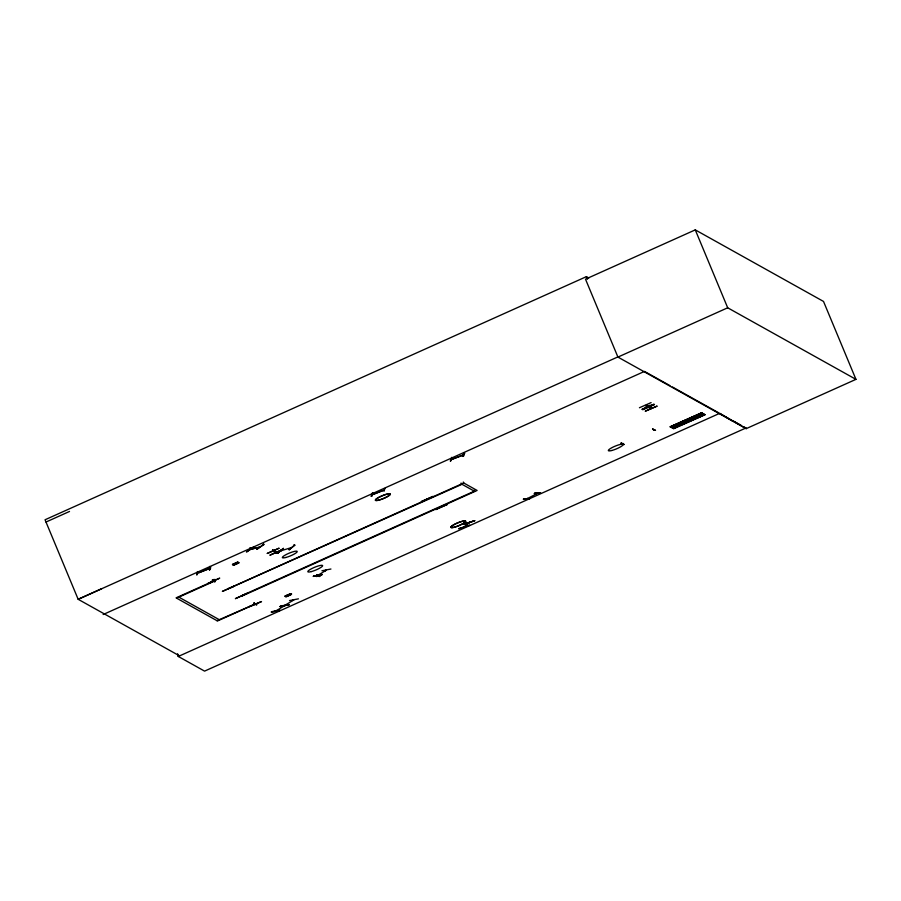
<?xml version="1.0" encoding="UTF-8"?>
<svg xmlns="http://www.w3.org/2000/svg" width="901" height="901" viewBox="0 0 901 901"><rect width="100%" height="100%" fill="white"/><g stroke="black" fill="none" stroke-linecap="round" stroke-linejoin="round"><path stroke-width="1.35" d="M212.613 579.884L215.193 581.393M214.697 581.809L212.095 580.221L215.339 581.517L214.708 581.708M254.138 603.197L256.92 604.717L253.677 603.467L254.183 603.073M452.077 457.933L450.342 461.211L451.75 457.325M450.86 460.828L451.93 457.809M197.792 571.583L196.79 574.77L197.308 574.387M372.316 493.207L371.313 496.395L371.82 496.012M208.154 569.004L199.02 572.653M372.811 493.252L373.284 494.401M382.666 490.628L373.476 494.221L372.834 493.106M196.79 574.77L197.308 571.876M197.251 574.5L197.747 571.696M209.708 566.436L209.381 569.86L210.046 569.601C210.338 562.753 211.408 570.074 209.392 569.669M209.505 569.714L210.485 566.752L209.865 567.067M371.313 496.395L371.82 493.5M371.82 496.079L372.259 493.32M373.194 493.455L373.532 494.266M383.961 491.338L384.964 488.365M458.643 528.741L469.928 525.215L458.913 528.605M463.553 456.199L464.578 453.113L462.889 456.447L463.981 453.237M621.138 443.179L624.078 444.531L621.363 442.954M279.738 610.484L271.178 612.083L279.749 610.506M280.087 610.168L271.516 611.7M289.198 604.571L281.112 605.911M313.165 576.426L322.22 574.556L313.638 576.156M313.525 576.099L322.096 574.421M464.252 526.927L468.711 522.783M464.612 526.848L469.241 522.603M427.829 499.053L427.006 499.143L427.66 498.884M649.17 407.128C646.467 406.892 653.214 410.439 650.24 407.443C650.24 409.268 652.076 408.435 650.68 407.218M468.306 523.199L468.903 522.963M529.45 498.816L523.729 498.816M528.988 499.109L529.585 498.872L523.684 498.861M215.384 580.21L215.046 579.399M275.233 553.225L276.292 552.764M276.37 552.842L275.12 553.282M317.873 575.964L316.578 576.539L317.963 576.009M284.378 605.844L275.785 611.013L276.922 610.484M285.223 605.134L286.169 604.56M292.611 600.528L293.557 599.953M293.839 599.931L285.369 605.044M317.76 575.379L318.92 574.815M325.723 570.592L325.16 570.772L326.083 570.198M282.903 548.675L283.511 548.529L277.711 553.124L283.376 548.382M474.714 520.677L463.497 524.371L474.478 520.778M283.331 548.484L277.699 553.101M282.193 550.308L280.853 550.826M294.368 545.251L289.052 549.801L294.852 545.195L293.985 544.722L294.807 545.139M232.503 564.454L237.616 562.111L238.99 562.686L233.922 565.13L232.503 564.454L233.674 565.197M232.548 564.567L237.853 562.055M284.953 596.214C301.497 590.752 281.619 597.205 286.034 596.744M317.907 575.288L326.252 570.243M622.726 443.743L623.458 443.529M622.816 443.81L623.458 443.54M464.533 526.623L464.691 526.544M526.623 498.861L527.682 498.321M246.424 551.941L253.879 546.93L246.964 551.817M250.343 548.045L250.309 549.475M256.684 549.261L264.139 544.429L263.419 543.945M273.037 551.052L275.593 552.55M273.071 551.063L272.564 549.914M227.728 588.736L228.212 588.544M255.006 604.087L255.771 603.94M645.15 405.461L647.796 406.892L647.211 405.754M647.447 406.813L648.281 406.655L645.476 405.529M648.179 406.7L647.616 405.382M651.423 408.468L648.911 406.993M209.449 568.587L197.938 573.081M330.937 569.015L321.939 570.772M288.939 604.684L279.952 606.632L289.21 604.605M298.445 598.838L289.503 600.573M463.249 455.061L451.649 459.454L463.328 454.904M536.129 494.041L536.996 493.478M291.507 547.695L290.539 547.988M534.834 493.084L540.645 493.14L534.338 493.444L540.645 493.14M523.278 499.177L523.864 498.872M537.187 493.5L526.826 498.872M250.073 548.146L250.782 549.216L250.174 548.123M259.961 547.121L250.399 549.43L249.825 548.315M283.533 606.362L284.097 605.866M45.996 522.039L69.523 511.453M101.678 588.725L78.162 599.3L45.05 519.764L586.393 276.652L588.781 277.981M177.587 653.777L178.319 656.469L179.581 655.894L78.162 599.3L618.221 356.762M695.268 229.879L585.504 279.175L617.928 357.089L746.186 428.651L855.95 379.355L823.514 301.441L695.268 229.879L727.693 307.793L855.95 379.355M617.928 357.089L727.693 307.793M103.142 614.527L644.485 371.403L669.95 385.617M233.629 565.096L238.878 562.9M176.585 598.151L215.362 580.728L214.843 580.447L176.067 597.859L217.49 620.969L256.278 603.557L216.972 620.688M473.937 490.212L474.343 491.18L241.659 595.685L242.178 595.978L477.125 490.459L463.733 482.981L228.786 588.499L461.988 484.287M290.066 593.872L285.054 595.989M178.297 656.457L719.662 413.345L733.054 421.319M746.186 428.651L745.915 427.998L204.572 671.121L178.319 656.469M278.995 548.236L267.349 553.451M275.695 551.739L275.053 552.031L278.285 553.259L275.109 551.874M276.089 552.302L275.267 552.482L274.794 551.344L275.548 552.561M269.996 555.084L281.776 549.925L270.131 555.14M207.996 583.386L219.731 578.138L208.142 583.476M277.643 553.349L278.274 553.225M421.386 501.497L433.111 496.395L421.454 501.609M234.012 586.134L222.367 591.405L234.125 586.213M639.428 407.748L651.108 402.601M647.774 406.216L650.105 405.18M642.131 409.257L653.957 404.256L642.154 409.324M645.386 411.205L657.178 406.069L645.341 411.047M247.02 593.444L235.375 598.658L246.998 593.387M441.591 506.655L441.118 507.049M435.814 509.628L447.459 504.391L435.622 509.392M253.688 603.49L254.33 603.208M249.712 606.587L261.527 601.553L249.69 606.531M319.855 576.449L316.623 575.232L319.765 576.392M652.606 429.045L655.545 430.408L652.583 428.865M653.901 429.856L653.462 430.07M670.153 426.77L701.834 412.737L670.22 426.826M670.412 426.95L701.992 412.861M670.986 427.333L702.577 413.21M702.983 413.491L671.211 427.457M672.135 427.851L703.76 413.818L672.169 427.919M672.563 428.144L704.165 414.032L672.585 428.166M704.987 414.595L673.115 428.482L704.92 414.539M705.134 414.674L673.576 428.797M372.338 494.739L384.153 490.043M463.959 453.428L464.623 453.169M647.92 406.542L647.47 405.427M651.13 408.333L650.826 407.173M213.762 579.489L214.28 580.785L213.875 579.557M241.547 596.045L241.355 596.417M474.771 520.733L463.463 524.179M280.932 550.781L291.62 547.538M289.649 549.621L289.063 549.61M272.969 549.734L273.814 550.973L273.149 551.243M250.647 549.261L260.276 546.896M251.492 549.024L251.019 547.887M280.042 606.486L288.984 604.74M277.699 553.394L273.476 550.883M257.145 549.238L263.599 544.373M672.371 386.968L718.446 412.669M733.977 421.341L741.14 425.34M743.528 426.669L745.915 427.998M474.861 491.473L461.47 484.006L461.064 483.026M291.395 594.333L290.302 593.804M178.849 597.126L219.236 619.674M621.127 443.089L623.751 444.587M719.662 413.345L745.927 428.459M642.807 409.685L654.453 404.47L642.74 409.572M278.927 548.27L267.248 553.405M253.71 603.388L256.289 604.909M319.224 576.55L316.645 575.029M586.393 276.652L587.463 279.22M463.328 482.012L463.733 482.981M291.282 594.547L286.327 596.777M214.438 579.467L214.843 580.447M234.057 563.97C234.598 565.974 241.907 560.197 234.057 563.97M286.462 595.617C287.002 597.622 294.312 591.844 286.462 595.617M378.848 500.089A8.041 1.509 -22.6 0 0 390.246 494.221A8.041 1.509 -22.6 0 0 379.332 497.082A8.041 1.509 -22.6 0 0 378.848 500.089M378.87 500.123A8.041 1.509 -22.6 0 0 390.268 494.255A8.041 1.509 -22.6 0 0 379.344 497.115A8.041 1.509 -22.6 0 0 378.87 500.123M285.865 557.471A8.019 1.498 -22.6 0 0 297.24 551.615A8.019 1.498 -22.6 0 0 286.349 554.464A8.019 1.498 -22.6 0 0 285.865 557.471M311.25 571.617A8.041 1.509 -22.6 0 0 322.648 565.749A8.041 1.509 -22.6 0 0 311.735 568.61A8.041 1.509 -22.6 0 0 311.25 571.617M454.284 527.22A8.041 1.509 -22.6 0 0 465.693 521.352A8.041 1.509 -22.6 0 0 454.768 524.213A8.041 1.509 -22.6 0 0 454.284 527.22A8.041 1.509 -22.6 0 0 465.704 521.375A8.041 1.509 -22.6 0 0 454.78 524.236A8.041 1.509 -22.6 0 0 454.295 527.243M611.802 450.489A8.041 1.509 -22.6 0 0 623.199 444.621A8.041 1.509 -22.6 0 0 612.275 447.482A8.041 1.509 -22.6 0 0 611.802 450.489"/></g></svg>
